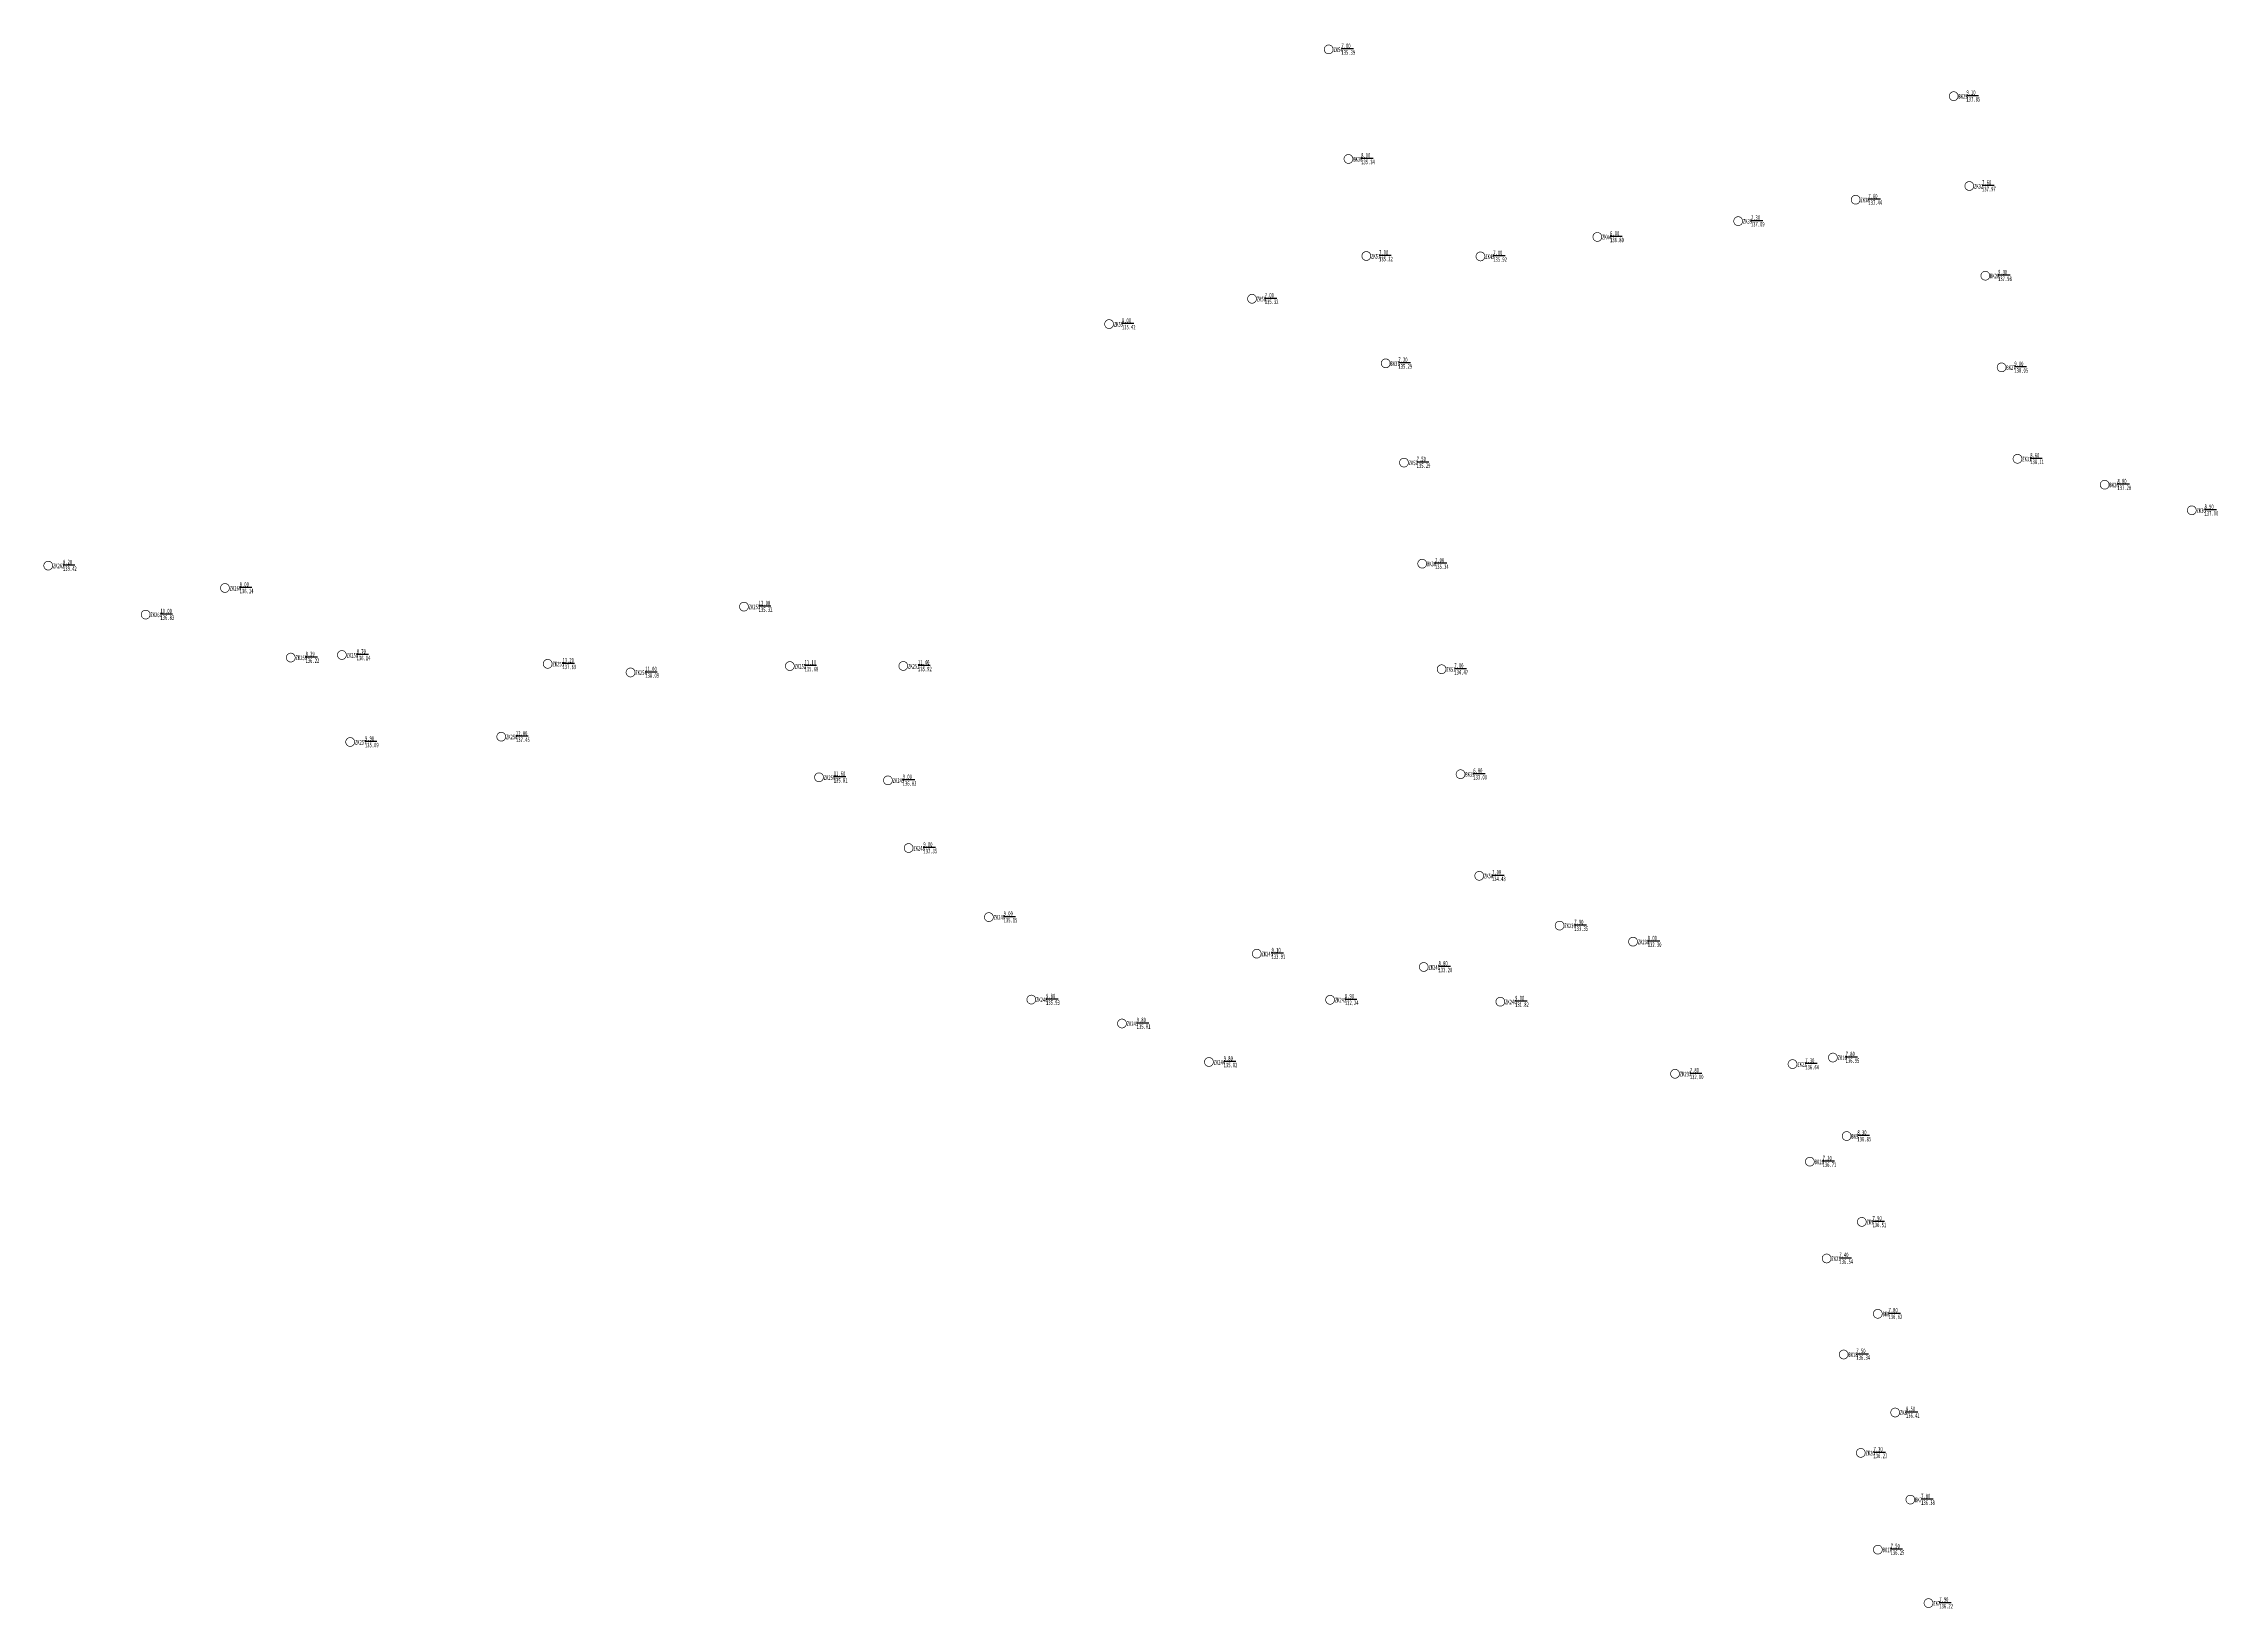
# Model space of a CAD drawing. Header units: millimetres. Extents: x 0 to 2711117, y 0 to 567555.
# Drawn here: x 2710138 to 2711117, y 562528 to 563233 of the extents above; entities that cross this region are included whole.
import ezdxf

# ---------------------------------------------------------------- set-up
doc = ezdxf.new("R2010")
doc.units = ezdxf.units.MM
doc.layers.add('勘察点方案', color=7, linetype='Continuous')
doc.styles.add('勘察孔', font='', dxfattribs={"width": 0.7, "height": 1.75})
doc.styles.get('勘察孔').set_extended_font_data('SimSun')

# ---------------------------------------------------------------- blocks, each defined once
blk = doc.blocks.new('孔_BK17', base_point=(2.15, 2.15))
blk.add_line((7.9, 2.5), (13.31, 2.5))
at = {"color": 7, "const_width": 0.3}
blk.add_lwpolyline([(2.15, 0.15, 1), (2.15, 4.15, 1), (2.15, 0.15, 1)], format="xyb", dxfattribs=at)
at = {"style": '勘察孔', "width": 0.6}
for s, p in [('BK17', (4.3, 1)), ('7.50', (7.9, 2.75)), ('136.25', (7.9, -0.25))]:
    blk.add_text(s, height=2.1, dxfattribs=at).set_placement(p)
blk = doc.blocks.new('孔_BK18', base_point=(2.15, 2.15))
blk.add_line((7.9, 2.5), (13.31, 2.5))
at = {"color": 7, "const_width": 0.3}
blk.add_lwpolyline([(2.15, 0.15, 1), (2.15, 4.15, 1), (2.15, 0.15, 1)], format="xyb", dxfattribs=at)
at = {"style": '勘察孔', "width": 0.6}
for s, p in [('BK18', (4.3, 1)), ('7.50', (7.9, 2.75)), ('136.34', (7.9, -0.25))]:
    blk.add_text(s, height=2.1, dxfattribs=at).set_placement(p)
blk = doc.blocks.new('孔_BK19', base_point=(2.15, 2.15))
blk.add_line((7.9, 2.5), (13.31, 2.5))
at = {"color": 7, "const_width": 0.3}
blk.add_lwpolyline([(2.15, 0.15, 1), (2.15, 4.15, 1), (2.15, 0.15, 1)], format="xyb", dxfattribs=at)
at = {"style": '勘察孔', "width": 0.6}
for s, p in [('BK19', (4.3, 1)), ('7.30', (7.9, 2.75)), ('136.71', (7.9, -0.25))]:
    blk.add_text(s, height=2.1, dxfattribs=at).set_placement(p)
blk = doc.blocks.new('孔_BK26', base_point=(2.15, 2.15))
blk.add_line((7.9, 2.5), (13.31, 2.5))
at = {"color": 7, "const_width": 0.3}
blk.add_lwpolyline([(2.15, 0.15, 1), (2.15, 4.15, 1), (2.15, 0.15, 1)], format="xyb", dxfattribs=at)
at = {"style": '勘察孔', "width": 0.6}
for s, p in [('BK26', (4.3, 1)), ('8.80', (7.9, 2.75)), ('137.20', (7.9, -0.25))]:
    blk.add_text(s, height=2.1, dxfattribs=at).set_placement(p)
blk = doc.blocks.new('孔_BK27', base_point=(2.15, 2.15))
blk.add_line((7.9, 2.5), (13.31, 2.5))
at = {"color": 7, "const_width": 0.3}
blk.add_lwpolyline([(2.15, 0.15, 1), (2.15, 4.15, 1), (2.15, 0.15, 1)], format="xyb", dxfattribs=at)
at = {"style": '勘察孔', "width": 0.6}
for s, p in [('BK27', (4.3, 1)), ('9.00', (7.9, 2.75)), ('138.05', (7.9, -0.25))]:
    blk.add_text(s, height=2.1, dxfattribs=at).set_placement(p)
blk = doc.blocks.new('孔_BK28', base_point=(2.15, 2.15))
blk.add_line((7.9, 2.5), (13.31, 2.5))
at = {"color": 7, "const_width": 0.3}
blk.add_lwpolyline([(2.15, 0.15, 1), (2.15, 4.15, 1), (2.15, 0.15, 1)], format="xyb", dxfattribs=at)
at = {"style": '勘察孔', "width": 0.6}
for s, p in [('BK28', (4.3, 1)), ('9.30', (7.9, 2.75)), ('137.98', (7.9, -0.25))]:
    blk.add_text(s, height=2.1, dxfattribs=at).set_placement(p)
blk = doc.blocks.new('孔_BK29', base_point=(2.15, 2.15))
blk.add_line((7.9, 2.5), (13.31, 2.5))
at = {"color": 7, "const_width": 0.3}
blk.add_lwpolyline([(2.15, 0.15, 1), (2.15, 4.15, 1), (2.15, 0.15, 1)], format="xyb", dxfattribs=at)
at = {"style": '勘察孔', "width": 0.6}
for s, p in [('BK29', (4.3, 1)), ('9.10', (7.9, 2.75)), ('137.85', (7.9, -0.25))]:
    blk.add_text(s, height=2.1, dxfattribs=at).set_placement(p)
blk = doc.blocks.new('孔_BK35', base_point=(2.15, 2.15))
blk.add_line((7.9, 2.5), (13.31, 2.5))
at = {"color": 7, "const_width": 0.3}
blk.add_lwpolyline([(2.15, 0.15, 1), (2.15, 4.15, 1), (2.15, 0.15, 1)], format="xyb", dxfattribs=at)
at = {"style": '勘察孔', "width": 0.6}
for s, p in [('BK35', (4.3, 1)), ('6.00', (7.9, 2.75)), ('133.00', (7.9, -0.25))]:
    blk.add_text(s, height=2.1, dxfattribs=at).set_placement(p)
blk = doc.blocks.new('孔_BK36', base_point=(2.15, 2.15))
blk.add_line((7.9, 2.5), (13.31, 2.5))
at = {"color": 7, "const_width": 0.3}
blk.add_lwpolyline([(2.15, 0.15, 1), (2.15, 4.15, 1), (2.15, 0.15, 1)], format="xyb", dxfattribs=at)
at = {"style": '勘察孔', "width": 0.6}
for s, p in [('BK36', (4.3, 1)), ('7.00', (7.9, 2.75)), ('135.34', (7.9, -0.25))]:
    blk.add_text(s, height=2.1, dxfattribs=at).set_placement(p)
blk = doc.blocks.new('孔_BK37', base_point=(2.15, 2.15))
blk.add_line((7.9, 2.5), (13.31, 2.5))
at = {"color": 7, "const_width": 0.3}
blk.add_lwpolyline([(2.15, 0.15, 1), (2.15, 4.15, 1), (2.15, 0.15, 1)], format="xyb", dxfattribs=at)
at = {"style": '勘察孔', "width": 0.6}
for s, p in [('BK37', (4.3, 1)), ('7.20', (7.9, 2.75)), ('135.29', (7.9, -0.25))]:
    blk.add_text(s, height=2.1, dxfattribs=at).set_placement(p)
blk = doc.blocks.new('孔_BK38', base_point=(2.15, 2.15))
blk.add_line((7.9, 2.5), (13.31, 2.5))
at = {"color": 7, "const_width": 0.3}
blk.add_lwpolyline([(2.15, 0.15, 1), (2.15, 4.15, 1), (2.15, 0.15, 1)], format="xyb", dxfattribs=at)
at = {"style": '勘察孔', "width": 0.6}
for s, p in [('BK38', (4.3, 1)), ('8.00', (7.9, 2.75)), ('135.34', (7.9, -0.25))]:
    blk.add_text(s, height=2.1, dxfattribs=at).set_placement(p)
blk = doc.blocks.new('孔_BK7', base_point=(2.15, 2.15))
blk.add_line((7, 2.5), (12.41, 2.5))
at = {"color": 7, "const_width": 0.3}
blk.add_lwpolyline([(2.15, 0.15, 1), (2.15, 4.15, 1), (2.15, 0.15, 1)], format="xyb", dxfattribs=at)
at = {"style": '勘察孔', "width": 0.6}
for s, p in [('BK7', (4.3, 1)), ('7.80', (7, 2.75)), ('136.38', (7, -0.25))]:
    blk.add_text(s, height=2.1, dxfattribs=at).set_placement(p)
blk = doc.blocks.new('孔_BK8', base_point=(2.15, 2.15))
blk.add_line((7, 2.5), (12.41, 2.5))
at = {"color": 7, "const_width": 0.3}
blk.add_lwpolyline([(2.15, 0.15, 1), (2.15, 4.15, 1), (2.15, 0.15, 1)], format="xyb", dxfattribs=at)
at = {"style": '勘察孔', "width": 0.6}
for s, p in [('BK8', (4.3, 1)), ('7.80', (7, 2.75)), ('136.62', (7, -0.25))]:
    blk.add_text(s, height=2.1, dxfattribs=at).set_placement(p)
blk = doc.blocks.new('孔_BK9', base_point=(2.15, 2.15))
blk.add_line((7, 2.5), (12.41, 2.5))
at = {"color": 7, "const_width": 0.3}
blk.add_lwpolyline([(2.15, 0.15, 1), (2.15, 4.15, 1), (2.15, 0.15, 1)], format="xyb", dxfattribs=at)
at = {"style": '勘察孔', "width": 0.6}
for s, p in [('BK9', (4.3, 1)), ('8.30', (7, 2.75)), ('136.85', (7, -0.25))]:
    blk.add_text(s, height=2.1, dxfattribs=at).set_placement(p)
blk = doc.blocks.new('孔_ZK10', base_point=(2.15, 2.15))
blk.add_line((7.9, 2.5), (13.31, 2.5))
at = {"color": 7, "const_width": 0.3}
blk.add_lwpolyline([(2.15, 0.15, 1), (2.15, 4.15, 1), (2.15, 0.15, 1)], format="xyb", dxfattribs=at)
at = {"style": '勘察孔', "width": 0.6}
for s, p in [('ZK10', (4.3, 1)), ('7.80', (7.9, 2.75)), ('136.95', (7.9, -0.25))]:
    blk.add_text(s, height=2.1, dxfattribs=at).set_placement(p)
blk = doc.blocks.new('孔_ZK20', base_point=(2.15, 2.15))
blk.add_line((7.9, 2.5), (13.31, 2.5))
at = {"color": 7, "const_width": 0.3}
blk.add_lwpolyline([(2.15, 0.15, 1), (2.15, 4.15, 1), (2.15, 0.15, 1)], format="xyb", dxfattribs=at)
at = {"style": '勘察孔', "width": 0.6}
for s, p in [('ZK20', (4.3, 1)), ('7.30', (7.9, 2.75)), ('136.27', (7.9, -0.25))]:
    blk.add_text(s, height=2.1, dxfattribs=at).set_placement(p)
blk = doc.blocks.new('孔_ZK21', base_point=(2.15, 2.15))
blk.add_line((7.9, 2.5), (13.31, 2.5))
at = {"color": 7, "const_width": 0.3}
blk.add_lwpolyline([(2.15, 0.15, 1), (2.15, 4.15, 1), (2.15, 0.15, 1)], format="xyb", dxfattribs=at)
at = {"style": '勘察孔', "width": 0.6}
for s, p in [('ZK21', (4.3, 1)), ('7.40', (7.9, 2.75)), ('136.54', (7.9, -0.25))]:
    blk.add_text(s, height=2.1, dxfattribs=at).set_placement(p)
blk = doc.blocks.new('孔_ZK22', base_point=(2.15, 2.15))
blk.add_line((7.9, 2.5), (13.31, 2.5))
at = {"color": 7, "const_width": 0.3}
blk.add_lwpolyline([(2.15, 0.15, 1), (2.15, 4.15, 1), (2.15, 0.15, 1)], format="xyb", dxfattribs=at)
at = {"style": '勘察孔', "width": 0.6}
for s, p in [('ZK22', (4.3, 1)), ('7.30', (7.9, 2.75)), ('136.64', (7.9, -0.25))]:
    blk.add_text(s, height=2.1, dxfattribs=at).set_placement(p)
blk = doc.blocks.new('孔_ZK237', base_point=(2.15, 2.15))
blk.add_line((8.81, 2.5), (14.21, 2.5))
at = {"color": 7, "const_width": 0.3}
blk.add_lwpolyline([(2.15, 0.15, 1), (2.15, 4.15, 1), (2.15, 0.15, 1)], format="xyb", dxfattribs=at)
at = {"style": '勘察孔', "width": 0.6}
for s, p in [('ZK237', (4.3, 1)), ('7.80', (8.81, 2.75)), ('132.00', (8.81, -0.25))]:
    blk.add_text(s, height=2.1, dxfattribs=at).set_placement(p)
blk = doc.blocks.new('孔_ZK238', base_point=(2.15, 2.15))
blk.add_line((8.81, 2.5), (14.21, 2.5))
at = {"color": 7, "const_width": 0.3}
blk.add_lwpolyline([(2.15, 0.15, 1), (2.15, 4.15, 1), (2.15, 0.15, 1)], format="xyb", dxfattribs=at)
at = {"style": '勘察孔', "width": 0.6}
for s, p in [('ZK238', (4.3, 1)), ('8.00', (8.81, 2.75)), ('132.30', (8.81, -0.25))]:
    blk.add_text(s, height=2.1, dxfattribs=at).set_placement(p)
blk = doc.blocks.new('孔_ZK239', base_point=(2.15, 2.15))
blk.add_line((8.81, 2.5), (14.21, 2.5))
at = {"color": 7, "const_width": 0.3}
blk.add_lwpolyline([(2.15, 0.15, 1), (2.15, 4.15, 1), (2.15, 0.15, 1)], format="xyb", dxfattribs=at)
at = {"style": '勘察孔', "width": 0.6}
for s, p in [('ZK239', (4.3, 1)), ('7.90', (8.81, 2.75)), ('133.35', (8.81, -0.25))]:
    blk.add_text(s, height=2.1, dxfattribs=at).set_placement(p)
blk = doc.blocks.new('孔_ZK240', base_point=(2.15, 2.15))
blk.add_line((8.81, 2.5), (14.21, 2.5))
at = {"color": 7, "const_width": 0.3}
blk.add_lwpolyline([(2.15, 0.15, 1), (2.15, 4.15, 1), (2.15, 0.15, 1)], format="xyb", dxfattribs=at)
at = {"style": '勘察孔', "width": 0.6}
for s, p in [('ZK240', (4.3, 1)), ('9.00', (8.81, 2.75)), ('131.82', (8.81, -0.25))]:
    blk.add_text(s, height=2.1, dxfattribs=at).set_placement(p)
blk = doc.blocks.new('孔_ZK241', base_point=(2.15, 2.15))
blk.add_line((8.81, 2.5), (14.21, 2.5))
at = {"color": 7, "const_width": 0.3}
blk.add_lwpolyline([(2.15, 0.15, 1), (2.15, 4.15, 1), (2.15, 0.15, 1)], format="xyb", dxfattribs=at)
at = {"style": '勘察孔', "width": 0.6}
for s, p in [('ZK241', (4.3, 1)), ('8.80', (8.81, 2.75)), ('133.20', (8.81, -0.25))]:
    blk.add_text(s, height=2.1, dxfattribs=at).set_placement(p)
blk = doc.blocks.new('孔_ZK242', base_point=(2.15, 2.15))
blk.add_line((8.81, 2.5), (14.21, 2.5))
at = {"color": 7, "const_width": 0.3}
blk.add_lwpolyline([(2.15, 0.15, 1), (2.15, 4.15, 1), (2.15, 0.15, 1)], format="xyb", dxfattribs=at)
at = {"style": '勘察孔', "width": 0.6}
for s, p in [('ZK242', (4.3, 1)), ('8.90', (8.81, 2.75)), ('132.24', (8.81, -0.25))]:
    blk.add_text(s, height=2.1, dxfattribs=at).set_placement(p)
blk = doc.blocks.new('孔_ZK243', base_point=(2.15, 2.15))
blk.add_line((8.81, 2.5), (14.21, 2.5))
at = {"color": 7, "const_width": 0.3}
blk.add_lwpolyline([(2.15, 0.15, 1), (2.15, 4.15, 1), (2.15, 0.15, 1)], format="xyb", dxfattribs=at)
at = {"style": '勘察孔', "width": 0.6}
for s, p in [('ZK243', (4.3, 1)), ('9.10', (8.81, 2.75)), ('133.91', (8.81, -0.25))]:
    blk.add_text(s, height=2.1, dxfattribs=at).set_placement(p)
blk = doc.blocks.new('孔_ZK244', base_point=(2.15, 2.15))
blk.add_line((8.81, 2.5), (14.21, 2.5))
at = {"color": 7, "const_width": 0.3}
blk.add_lwpolyline([(2.15, 0.15, 1), (2.15, 4.15, 1), (2.15, 0.15, 1)], format="xyb", dxfattribs=at)
at = {"style": '勘察孔', "width": 0.6}
for s, p in [('ZK244', (4.3, 1)), ('9.80', (8.81, 2.75)), ('135.82', (8.81, -0.25))]:
    blk.add_text(s, height=2.1, dxfattribs=at).set_placement(p)
blk = doc.blocks.new('孔_ZK245', base_point=(2.15, 2.15))
blk.add_line((8.81, 2.5), (14.21, 2.5))
at = {"color": 7, "const_width": 0.3}
blk.add_lwpolyline([(2.15, 0.15, 1), (2.15, 4.15, 1), (2.15, 0.15, 1)], format="xyb", dxfattribs=at)
at = {"style": '勘察孔', "width": 0.6}
for s, p in [('ZK245', (4.3, 1)), ('9.80', (8.81, 2.75)), ('135.01', (8.81, -0.25))]:
    blk.add_text(s, height=2.1, dxfattribs=at).set_placement(p)
blk = doc.blocks.new('孔_ZK246', base_point=(2.15, 2.15))
blk.add_line((8.81, 2.5), (14.21, 2.5))
at = {"color": 7, "const_width": 0.3}
blk.add_lwpolyline([(2.15, 0.15, 1), (2.15, 4.15, 1), (2.15, 0.15, 1)], format="xyb", dxfattribs=at)
at = {"style": '勘察孔', "width": 0.6}
for s, p in [('ZK246', (4.3, 1)), ('9.80', (8.81, 2.75)), ('135.93', (8.81, -0.25))]:
    blk.add_text(s, height=2.1, dxfattribs=at).set_placement(p)
blk = doc.blocks.new('孔_ZK247', base_point=(2.15, 2.15))
blk.add_line((8.81, 2.5), (14.21, 2.5))
at = {"color": 7, "const_width": 0.3}
blk.add_lwpolyline([(2.15, 0.15, 1), (2.15, 4.15, 1), (2.15, 0.15, 1)], format="xyb", dxfattribs=at)
at = {"style": '勘察孔', "width": 0.6}
for s, p in [('ZK247', (4.3, 1)), ('9.00', (8.81, 2.75)), ('135.15', (8.81, -0.25))]:
    blk.add_text(s, height=2.1, dxfattribs=at).set_placement(p)
blk = doc.blocks.new('孔_ZK248', base_point=(2.15, 2.15))
blk.add_line((8.81, 2.5), (14.21, 2.5))
at = {"color": 7, "const_width": 0.3}
blk.add_lwpolyline([(2.15, 0.15, 1), (2.15, 4.15, 1), (2.15, 0.15, 1)], format="xyb", dxfattribs=at)
at = {"style": '勘察孔', "width": 0.6}
for s, p in [('ZK248', (4.3, 1)), ('9.00', (8.81, 2.75)), ('137.35', (8.81, -0.25))]:
    blk.add_text(s, height=2.1, dxfattribs=at).set_placement(p)
blk = doc.blocks.new('孔_ZK249', base_point=(2.15, 2.15))
blk.add_line((8.81, 2.5), (14.21, 2.5))
at = {"color": 7, "const_width": 0.3}
blk.add_lwpolyline([(2.15, 0.15, 1), (2.15, 4.15, 1), (2.15, 0.15, 1)], format="xyb", dxfattribs=at)
at = {"style": '勘察孔', "width": 0.6}
for s, p in [('ZK249', (4.3, 1)), ('9.00', (8.81, 2.75)), ('136.03', (8.81, -0.25))]:
    blk.add_text(s, height=2.1, dxfattribs=at).set_placement(p)
blk = doc.blocks.new('孔_ZK250', base_point=(2.15, 2.15))
blk.add_line((8.81, 2.5), (14.21, 2.5))
at = {"color": 7, "const_width": 0.3}
blk.add_lwpolyline([(2.15, 0.15, 1), (2.15, 4.15, 1), (2.15, 0.15, 1)], format="xyb", dxfattribs=at)
at = {"style": '勘察孔', "width": 0.6}
for s, p in [('ZK250', (4.3, 1)), ('11.60', (8.81, 2.75)), ('135.81', (8.81, -0.25))]:
    blk.add_text(s, height=2.1, dxfattribs=at).set_placement(p)
blk = doc.blocks.new('孔_ZK251', base_point=(2.15, 2.15))
blk.add_line((8.81, 2.5), (14.21, 2.5))
at = {"color": 7, "const_width": 0.3}
blk.add_lwpolyline([(2.15, 0.15, 1), (2.15, 4.15, 1), (2.15, 0.15, 1)], format="xyb", dxfattribs=at)
at = {"style": '勘察孔', "width": 0.6}
for s, p in [('ZK251', (4.3, 1)), ('11.40', (8.81, 2.75)), ('135.92', (8.81, -0.25))]:
    blk.add_text(s, height=2.1, dxfattribs=at).set_placement(p)
blk = doc.blocks.new('孔_ZK252', base_point=(2.15, 2.15))
blk.add_line((8.81, 2.5), (14.21, 2.5))
at = {"color": 7, "const_width": 0.3}
blk.add_lwpolyline([(2.15, 0.15, 1), (2.15, 4.15, 1), (2.15, 0.15, 1)], format="xyb", dxfattribs=at)
at = {"style": '勘察孔', "width": 0.6}
for s, p in [('ZK252', (4.3, 1)), ('11.10', (8.81, 2.75)), ('135.68', (8.81, -0.25))]:
    blk.add_text(s, height=2.1, dxfattribs=at).set_placement(p)
blk = doc.blocks.new('孔_ZK253', base_point=(2.15, 2.15))
blk.add_line((8.81, 2.5), (14.21, 2.5))
at = {"color": 7, "const_width": 0.3}
blk.add_lwpolyline([(2.15, 0.15, 1), (2.15, 4.15, 1), (2.15, 0.15, 1)], format="xyb", dxfattribs=at)
at = {"style": '勘察孔', "width": 0.6}
for s, p in [('ZK253', (4.3, 1)), ('12.00', (8.81, 2.75)), ('135.32', (8.81, -0.25))]:
    blk.add_text(s, height=2.1, dxfattribs=at).set_placement(p)
blk = doc.blocks.new('孔_ZK254', base_point=(2.15, 2.15))
blk.add_line((8.81, 2.5), (14.21, 2.5))
at = {"color": 7, "const_width": 0.3}
blk.add_lwpolyline([(2.15, 0.15, 1), (2.15, 4.15, 1), (2.15, 0.15, 1)], format="xyb", dxfattribs=at)
at = {"style": '勘察孔', "width": 0.6}
for s, p in [('ZK254', (4.3, 1)), ('11.00', (8.81, 2.75)), ('138.09', (8.81, -0.25))]:
    blk.add_text(s, height=2.1, dxfattribs=at).set_placement(p)
blk = doc.blocks.new('孔_ZK255', base_point=(2.15, 2.15))
blk.add_line((8.81, 2.5), (14.21, 2.5))
at = {"color": 7, "const_width": 0.3}
blk.add_lwpolyline([(2.15, 0.15, 1), (2.15, 4.15, 1), (2.15, 0.15, 1)], format="xyb", dxfattribs=at)
at = {"style": '勘察孔', "width": 0.6}
for s, p in [('ZK255', (4.3, 1)), ('13.20', (8.81, 2.75)), ('137.69', (8.81, -0.25))]:
    blk.add_text(s, height=2.1, dxfattribs=at).set_placement(p)
blk = doc.blocks.new('孔_ZK256', base_point=(2.15, 2.15))
blk.add_line((8.81, 2.5), (14.21, 2.5))
at = {"color": 7, "const_width": 0.3}
blk.add_lwpolyline([(2.15, 0.15, 1), (2.15, 4.15, 1), (2.15, 0.15, 1)], format="xyb", dxfattribs=at)
at = {"style": '勘察孔', "width": 0.6}
for s, p in [('ZK256', (4.3, 1)), ('12.00', (8.81, 2.75)), ('137.45', (8.81, -0.25))]:
    blk.add_text(s, height=2.1, dxfattribs=at).set_placement(p)
blk = doc.blocks.new('孔_ZK257', base_point=(2.15, 2.15))
blk.add_line((8.81, 2.5), (14.21, 2.5))
at = {"color": 7, "const_width": 0.3}
blk.add_lwpolyline([(2.15, 0.15, 1), (2.15, 4.15, 1), (2.15, 0.15, 1)], format="xyb", dxfattribs=at)
at = {"style": '勘察孔', "width": 0.6}
for s, p in [('ZK257', (4.3, 1)), ('9.90', (8.81, 2.75)), ('135.09', (8.81, -0.25))]:
    blk.add_text(s, height=2.1, dxfattribs=at).set_placement(p)
blk = doc.blocks.new('孔_ZK258', base_point=(2.15, 2.15))
blk.add_line((8.81, 2.5), (14.21, 2.5))
at = {"color": 7, "const_width": 0.3}
blk.add_lwpolyline([(2.15, 0.15, 1), (2.15, 4.15, 1), (2.15, 0.15, 1)], format="xyb", dxfattribs=at)
at = {"style": '勘察孔', "width": 0.6}
for s, p in [('ZK258', (4.3, 1)), ('8.70', (8.81, 2.75)), ('136.14', (8.81, -0.25))]:
    blk.add_text(s, height=2.1, dxfattribs=at).set_placement(p)
blk = doc.blocks.new('孔_ZK259', base_point=(2.15, 2.15))
blk.add_line((8.81, 2.5), (14.21, 2.5))
at = {"color": 7, "const_width": 0.3}
blk.add_lwpolyline([(2.15, 0.15, 1), (2.15, 4.15, 1), (2.15, 0.15, 1)], format="xyb", dxfattribs=at)
at = {"style": '勘察孔', "width": 0.6}
for s, p in [('ZK259', (4.3, 1)), ('8.39', (8.81, 2.75)), ('136.22', (8.81, -0.25))]:
    blk.add_text(s, height=2.1, dxfattribs=at).set_placement(p)
blk = doc.blocks.new('孔_ZK260', base_point=(2.15, 2.15))
blk.add_line((8.81, 2.5), (14.21, 2.5))
at = {"color": 7, "const_width": 0.3}
blk.add_lwpolyline([(2.15, 0.15, 1), (2.15, 4.15, 1), (2.15, 0.15, 1)], format="xyb", dxfattribs=at)
at = {"style": '勘察孔', "width": 0.6}
for s, p in [('ZK260', (4.3, 1)), ('8.00', (8.81, 2.75)), ('136.14', (8.81, -0.25))]:
    blk.add_text(s, height=2.1, dxfattribs=at).set_placement(p)
blk = doc.blocks.new('孔_ZK261', base_point=(2.15, 2.15))
blk.add_line((8.81, 2.5), (14.21, 2.5))
at = {"color": 7, "const_width": 0.3}
blk.add_lwpolyline([(2.15, 0.15, 1), (2.15, 4.15, 1), (2.15, 0.15, 1)], format="xyb", dxfattribs=at)
at = {"style": '勘察孔', "width": 0.6}
for s, p in [('ZK261', (4.3, 1)), ('10.00', (8.81, 2.75)), ('136.83', (8.81, -0.25))]:
    blk.add_text(s, height=2.1, dxfattribs=at).set_placement(p)
blk = doc.blocks.new('孔_ZK262', base_point=(2.15, 2.15))
blk.add_line((8.81, 2.5), (14.21, 2.5))
at = {"color": 7, "const_width": 0.3}
blk.add_lwpolyline([(2.15, 0.15, 1), (2.15, 4.15, 1), (2.15, 0.15, 1)], format="xyb", dxfattribs=at)
at = {"style": '勘察孔', "width": 0.6}
for s, p in [('ZK262', (4.3, 1)), ('8.20', (8.81, 2.75)), ('139.42', (8.81, -0.25))]:
    blk.add_text(s, height=2.1, dxfattribs=at).set_placement(p)
blk = doc.blocks.new('孔_ZK30', base_point=(2.15, 2.15))
blk.add_line((7.9, 2.5), (13.31, 2.5))
at = {"color": 7, "const_width": 0.3}
blk.add_lwpolyline([(2.15, 0.15, 1), (2.15, 4.15, 1), (2.15, 0.15, 1)], format="xyb", dxfattribs=at)
at = {"style": '勘察孔', "width": 0.6}
for s, p in [('ZK30', (4.3, 1)), ('8.90', (7.9, 2.75)), ('137.00', (7.9, -0.25))]:
    blk.add_text(s, height=2.1, dxfattribs=at).set_placement(p)
blk = doc.blocks.new('孔_ZK31', base_point=(2.15, 2.15))
blk.add_line((7.9, 2.5), (13.31, 2.5))
at = {"color": 7, "const_width": 0.3}
blk.add_lwpolyline([(2.15, 0.15, 1), (2.15, 4.15, 1), (2.15, 0.15, 1)], format="xyb", dxfattribs=at)
at = {"style": '勘察孔', "width": 0.6}
for s, p in [('ZK31', (4.3, 1)), ('8.60', (7.9, 2.75)), ('138.11', (7.9, -0.25))]:
    blk.add_text(s, height=2.1, dxfattribs=at).set_placement(p)
blk = doc.blocks.new('孔_ZK32', base_point=(2.15, 2.15))
blk.add_line((7.9, 2.5), (13.31, 2.5))
at = {"color": 7, "const_width": 0.3}
blk.add_lwpolyline([(2.15, 0.15, 1), (2.15, 4.15, 1), (2.15, 0.15, 1)], format="xyb", dxfattribs=at)
at = {"style": '勘察孔', "width": 0.6}
for s, p in [('ZK32', (4.3, 1)), ('7.60', (7.9, 2.75)), ('137.97', (7.9, -0.25))]:
    blk.add_text(s, height=2.1, dxfattribs=at).set_placement(p)
blk = doc.blocks.new('孔_ZK38', base_point=(2.15, 2.15))
blk.add_line((7.9, 2.5), (13.31, 2.5))
at = {"color": 7, "const_width": 0.3}
blk.add_lwpolyline([(2.15, 0.15, 1), (2.15, 4.15, 1), (2.15, 0.15, 1)], format="xyb", dxfattribs=at)
at = {"style": '勘察孔', "width": 0.6}
for s, p in [('ZK38', (4.3, 1)), ('7.60', (7.9, 2.75)), ('137.44', (7.9, -0.25))]:
    blk.add_text(s, height=2.1, dxfattribs=at).set_placement(p)
blk = doc.blocks.new('孔_ZK39', base_point=(2.15, 2.15))
blk.add_line((7.9, 2.5), (13.31, 2.5))
at = {"color": 7, "const_width": 0.3}
blk.add_lwpolyline([(2.15, 0.15, 1), (2.15, 4.15, 1), (2.15, 0.15, 1)], format="xyb", dxfattribs=at)
at = {"style": '勘察孔', "width": 0.6}
for s, p in [('ZK39', (4.3, 1)), ('7.30', (7.9, 2.75)), ('137.09', (7.9, -0.25))]:
    blk.add_text(s, height=2.1, dxfattribs=at).set_placement(p)
blk = doc.blocks.new('孔_ZK44', base_point=(2.15, 2.15))
blk.add_line((7.9, 2.5), (13.31, 2.5))
at = {"color": 7, "const_width": 0.3}
blk.add_lwpolyline([(2.15, 0.15, 1), (2.15, 4.15, 1), (2.15, 0.15, 1)], format="xyb", dxfattribs=at)
at = {"style": '勘察孔', "width": 0.6}
for s, p in [('ZK44', (4.3, 1)), ('6.00', (7.9, 2.75)), ('136.80', (7.9, -0.25))]:
    blk.add_text(s, height=2.1, dxfattribs=at).set_placement(p)
blk = doc.blocks.new('孔_ZK45', base_point=(2.15, 2.15))
blk.add_line((7.9, 2.5), (13.31, 2.5))
at = {"color": 7, "const_width": 0.3}
blk.add_lwpolyline([(2.15, 0.15, 1), (2.15, 4.15, 1), (2.15, 0.15, 1)], format="xyb", dxfattribs=at)
at = {"style": '勘察孔', "width": 0.6}
for s, p in [('ZK45', (4.3, 1)), ('7.00', (7.9, 2.75)), ('135.92', (7.9, -0.25))]:
    blk.add_text(s, height=2.1, dxfattribs=at).set_placement(p)
blk = doc.blocks.new('孔_ZK50', base_point=(2.15, 2.15))
blk.add_line((7.9, 2.5), (13.31, 2.5))
at = {"color": 7, "const_width": 0.3}
blk.add_lwpolyline([(2.15, 0.15, 1), (2.15, 4.15, 1), (2.15, 0.15, 1)], format="xyb", dxfattribs=at)
at = {"style": '勘察孔', "width": 0.6}
for s, p in [('ZK50', (4.3, 1)), ('7.00', (7.9, 2.75)), ('134.43', (7.9, -0.25))]:
    blk.add_text(s, height=2.1, dxfattribs=at).set_placement(p)
blk = doc.blocks.new('孔_ZK51', base_point=(2.15, 2.15))
blk.add_line((7.9, 2.5), (13.31, 2.5))
at = {"color": 7, "const_width": 0.3}
blk.add_lwpolyline([(2.15, 0.15, 1), (2.15, 4.15, 1), (2.15, 0.15, 1)], format="xyb", dxfattribs=at)
at = {"style": '勘察孔', "width": 0.6}
for s, p in [('ZK51', (4.3, 1)), ('7.00', (7.9, 2.75)), ('134.47', (7.9, -0.25))]:
    blk.add_text(s, height=2.1, dxfattribs=at).set_placement(p)
blk = doc.blocks.new('孔_ZK52', base_point=(2.15, 2.15))
blk.add_line((7.9, 2.5), (13.31, 2.5))
at = {"color": 7, "const_width": 0.3}
blk.add_lwpolyline([(2.15, 0.15, 1), (2.15, 4.15, 1), (2.15, 0.15, 1)], format="xyb", dxfattribs=at)
at = {"style": '勘察孔', "width": 0.6}
for s, p in [('ZK52', (4.3, 1)), ('7.50', (7.9, 2.75)), ('135.29', (7.9, -0.25))]:
    blk.add_text(s, height=2.1, dxfattribs=at).set_placement(p)
blk = doc.blocks.new('孔_ZK53', base_point=(2.15, 2.15))
blk.add_line((7.9, 2.5), (13.31, 2.5))
at = {"color": 7, "const_width": 0.3}
blk.add_lwpolyline([(2.15, 0.15, 1), (2.15, 4.15, 1), (2.15, 0.15, 1)], format="xyb", dxfattribs=at)
at = {"style": '勘察孔', "width": 0.6}
for s, p in [('ZK53', (4.3, 1)), ('7.00', (7.9, 2.75)), ('135.32', (7.9, -0.25))]:
    blk.add_text(s, height=2.1, dxfattribs=at).set_placement(p)
blk = doc.blocks.new('孔_ZK54', base_point=(2.15, 2.15))
blk.add_line((7.9, 2.5), (13.31, 2.5))
at = {"color": 7, "const_width": 0.3}
blk.add_lwpolyline([(2.15, 0.15, 1), (2.15, 4.15, 1), (2.15, 0.15, 1)], format="xyb", dxfattribs=at)
at = {"style": '勘察孔', "width": 0.6}
for s, p in [('ZK54', (4.3, 1)), ('7.00', (7.9, 2.75)), ('135.39', (7.9, -0.25))]:
    blk.add_text(s, height=2.1, dxfattribs=at).set_placement(p)
blk = doc.blocks.new('孔_ZK58', base_point=(2.15, 2.15))
blk.add_line((7.9, 2.5), (13.31, 2.5))
at = {"color": 7, "const_width": 0.3}
blk.add_lwpolyline([(2.15, 0.15, 1), (2.15, 4.15, 1), (2.15, 0.15, 1)], format="xyb", dxfattribs=at)
at = {"style": '勘察孔', "width": 0.6}
for s, p in [('ZK58', (4.3, 1)), ('7.00', (7.9, 2.75)), ('135.32', (7.9, -0.25))]:
    blk.add_text(s, height=2.1, dxfattribs=at).set_placement(p)
blk = doc.blocks.new('孔_ZK59', base_point=(2.15, 2.15))
blk.add_line((7.9, 2.5), (13.31, 2.5))
at = {"color": 7, "const_width": 0.3}
blk.add_lwpolyline([(2.15, 0.15, 1), (2.15, 4.15, 1), (2.15, 0.15, 1)], format="xyb", dxfattribs=at)
at = {"style": '勘察孔', "width": 0.6}
for s, p in [('ZK59', (4.3, 1)), ('8.00', (7.9, 2.75)), ('135.42', (7.9, -0.25))]:
    blk.add_text(s, height=2.1, dxfattribs=at).set_placement(p)
blk = doc.blocks.new('孔_ZK7', base_point=(2.15, 2.15))
blk.add_line((7, 2.5), (12.41, 2.5))
at = {"color": 7, "const_width": 0.3}
blk.add_lwpolyline([(2.15, 0.15, 1), (2.15, 4.15, 1), (2.15, 0.15, 1)], format="xyb", dxfattribs=at)
at = {"style": '勘察孔', "width": 0.6}
for s, p in [('ZK7', (4.3, 1)), ('7.90', (7, 2.75)), ('136.22', (7, -0.25))]:
    blk.add_text(s, height=2.1, dxfattribs=at).set_placement(p)
blk = doc.blocks.new('孔_ZK8', base_point=(2.15, 2.15))
blk.add_line((7, 2.5), (12.41, 2.5))
at = {"color": 7, "const_width": 0.3}
blk.add_lwpolyline([(2.15, 0.15, 1), (2.15, 4.15, 1), (2.15, 0.15, 1)], format="xyb", dxfattribs=at)
at = {"style": '勘察孔', "width": 0.6}
for s, p in [('ZK8', (4.3, 1)), ('8.50', (7, 2.75)), ('136.41', (7, -0.25))]:
    blk.add_text(s, height=2.1, dxfattribs=at).set_placement(p)
blk = doc.blocks.new('孔_ZK9', base_point=(2.15, 2.15))
blk.add_line((7, 2.5), (12.41, 2.5))
at = {"color": 7, "const_width": 0.3}
blk.add_lwpolyline([(2.15, 0.15, 1), (2.15, 4.15, 1), (2.15, 0.15, 1)], format="xyb", dxfattribs=at)
at = {"style": '勘察孔', "width": 0.6}
for s, p in [('ZK9', (4.3, 1)), ('7.90', (7, 2.75)), ('136.51', (7, -0.25))]:
    blk.add_text(s, height=2.1, dxfattribs=at).set_placement(p)

msp = doc.modelspace()

# ---------------------------------------------------------------- block references
at = {"layer": '勘察点方案'}
for name, p in [('孔_ZK54', (2710716.72, 563230.33)), ('孔_BK29', (2710998.36, 563209.25)), ('孔_BK38', (2710725.62, 563180.96)), ('孔_ZK38', (2710954.18, 563162.6)), ('孔_ZK32', (2711005.4, 563168.77)), ('孔_ZK39', (2710901.24, 563152.93)), ('孔_ZK44', (2710837.79, 563145.82)), ('孔_ZK53', (2710733.68, 563137.23)), ('孔_ZK45', (2710785.11, 563137.04)), ('孔_BK28', (2711012.62, 563128.33)), ('孔_ZK58', (2710682.17, 563117.95)), ('孔_ZK59', (2710617.77, 563106.55)), ('孔_BK37', (2710742.4, 563088.86)), ('孔_BK27', (2711019.95, 563087.04)), ('孔_ZK52', (2710750.64, 563044.12)), ('孔_ZK31', (2711027.12, 563045.83)), ('孔_BK26', (2711066.41, 563034.16)), ('孔_ZK30', (2711105.65, 563022.64)), ('孔_ZK262', (2710139.7, 562997.7)), ('孔_BK36', (2710758.86, 562998.56)), ('孔_ZK260', (2710219.33, 562987.63)), ('孔_ZK261', (2710183.61, 562975.63)), ('孔_ZK253', (2710453.22, 562979.22)), ('孔_ZK259', (2710249, 562956.26)), ('孔_ZK258', (2710272.03, 562957.43)), ('孔_ZK255', (2710364.79, 562953.44)), ('孔_ZK254', (2710402.11, 562949.55)), ('孔_ZK252', (2710473.89, 562952.44)), ('孔_ZK251', (2710525.01, 562952.49)), ('孔_ZK51', (2710767.6, 562951.02)), ('孔_ZK257', (2710275.77, 562918.22)), ('孔_ZK256', (2710343.84, 562920.6)), ('孔_ZK250', (2710487.04, 562902.31)), ('孔_ZK249', (2710518.11, 562900.93)), ('孔_BK35', (2710776.14, 562903.71)), ('孔_ZK248', (2710527.41, 562870.44)), ('孔_ZK50', (2710784.56, 562857.92)), ('孔_ZK247', (2710563.59, 562839.3)), ('孔_ZK239', (2710820.77, 562835.48)), ('孔_ZK238', (2710853.86, 562828.24)), ('孔_ZK243', (2710684.3, 562822.82)), ('孔_ZK241', (2710759.55, 562816.84)), ('孔_ZK246', (2710582.71, 562802.14)), ('孔_ZK242', (2710717.35, 562802.04)), ('孔_ZK240', (2710794.07, 562801.19)), ('孔_ZK245', (2710623.56, 562791.36)), ('孔_ZK244', (2710662.74, 562774.03)), ('孔_ZK237', (2710872.8, 562768.7)), ('孔_ZK22', (2710925.74, 562773.07)), ('孔_ZK10', (2710943.93, 562776.02)), ('孔_BK9', (2710950.13, 562740.64)), ('孔_BK19', (2710933.55, 562729.1)), ('孔_ZK9', (2710956.95, 562701.97)), ('孔_ZK21', (2710941.11, 562685.48)), ('孔_BK8', (2710964.16, 562660.55)), ('孔_BK18', (2710948.78, 562642.21)), ('孔_ZK8', (2710971.99, 562616.06)), ('孔_ZK20', (2710956.49, 562597.88)), ('孔_BK7', (2710978.84, 562576.81)), ('孔_BK17', (2710964.2, 562554.26)), ('孔_ZK7', (2710987.02, 562530.16))]:
    msp.add_blockref(name, p, dxfattribs=at)

doc.saveas('drawing.dxf')
